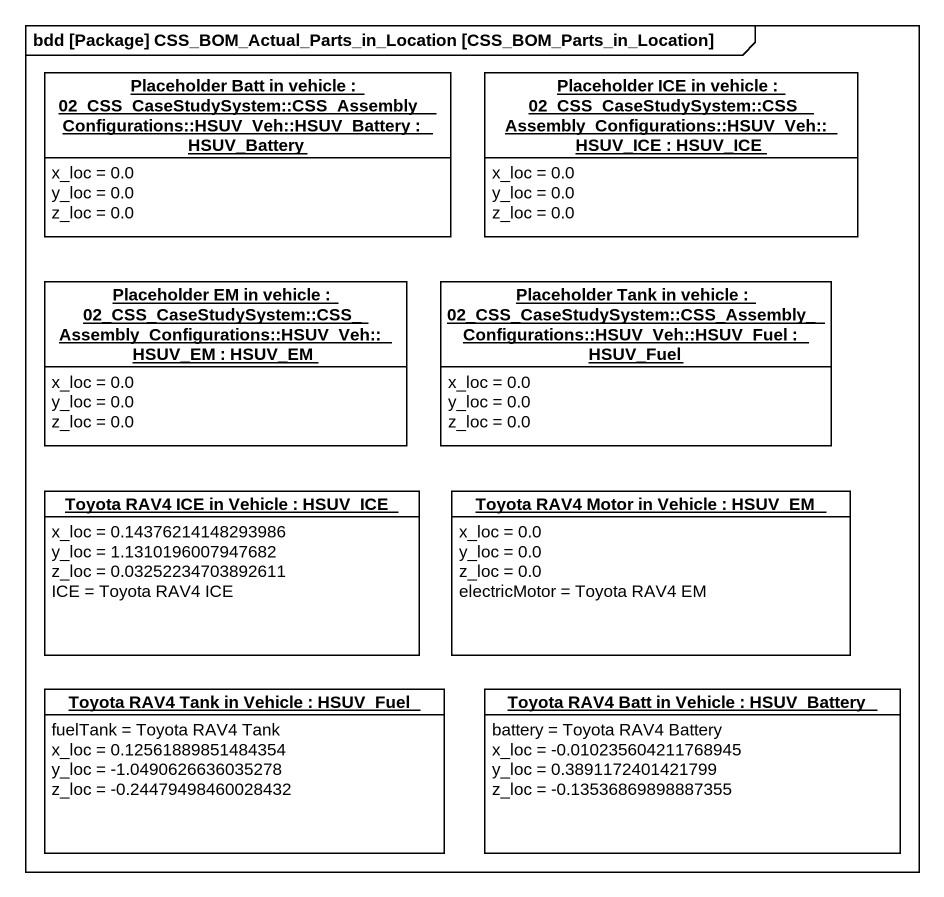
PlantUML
@startuml
mainframe bdd [Package] CSS_BOM_Actual_Parts_in_Location [CSS_BOM_Parts_in_Location]
hide circle
hide empty members
object "Placeholder Batt in vehicle : 02_CSS_CaseStudySystem::CSS_Assembly_Configurations::HSUV_Veh::HSUV_Battery : HSUV_Battery" as Placeholder_Batt_in_vehicle {
  x_loc = 0.0
  y_loc = 0.0
  z_loc = 0.0
}
object "Placeholder ICE in vehicle : 02_CSS_CaseStudySystem::CSS_Assembly_Configurations::HSUV_Veh::HSUV_ICE : HSUV_ICE" as Placeholder_ICE_in_vehicle {
  x_loc = 0.0
  y_loc = 0.0
  z_loc = 0.0
}
object "Placeholder EM in vehicle : 02_CSS_CaseStudySystem::CSS_Assembly_Configurations::HSUV_Veh::HSUV_EM : HSUV_EM" as Placeholder_EM_in_vehicle {
  x_loc = 0.0
  y_loc = 0.0
  z_loc = 0.0
}
object "Placeholder Tank in vehicle : 02_CSS_CaseStudySystem::CSS_Assembly_Configurations::HSUV_Veh::HSUV_Fuel : HSUV_Fuel" as Placeholder_Tank_in_vehicle {
  x_loc = 0.0
  y_loc = 0.0
  z_loc = 0.0
}
object "Toyota RAV4 ICE in Vehicle : HSUV_ICE" as Toyota_RAV4_ICE_in_Vehicle {
  x_loc = 0.14376214148293986
  y_loc = 1.1310196007947682
  z_loc = 0.03252234703892611
  ICE = Toyota RAV4 ICE
}
object "Toyota RAV4 Motor in Vehicle : HSUV_EM" as Toyota_RAV4_Motor_in_Vehicle {
  x_loc = 0.0
  y_loc = 0.0
  z_loc = 0.0
  electricMotor = Toyota RAV4 EM
}
object "Toyota RAV4 Tank in Vehicle : HSUV_Fuel" as Toyota_RAV4_Tank_in_Vehicle {
  fuelTank = Toyota RAV4 Tank
  x_loc = 0.12561889851484354
  y_loc = -1.0490626636035278
  z_loc = -0.24479498460028432
}
object "Toyota RAV4 Batt in Vehicle : HSUV_Battery" as Toyota_RAV4_Batt_in_Vehicle {
  battery = Toyota RAV4 Battery
  x_loc = -0.010235604211768945
  y_loc = 0.3891172401421799
  z_loc = -0.13536869898887355
}
@enduml
